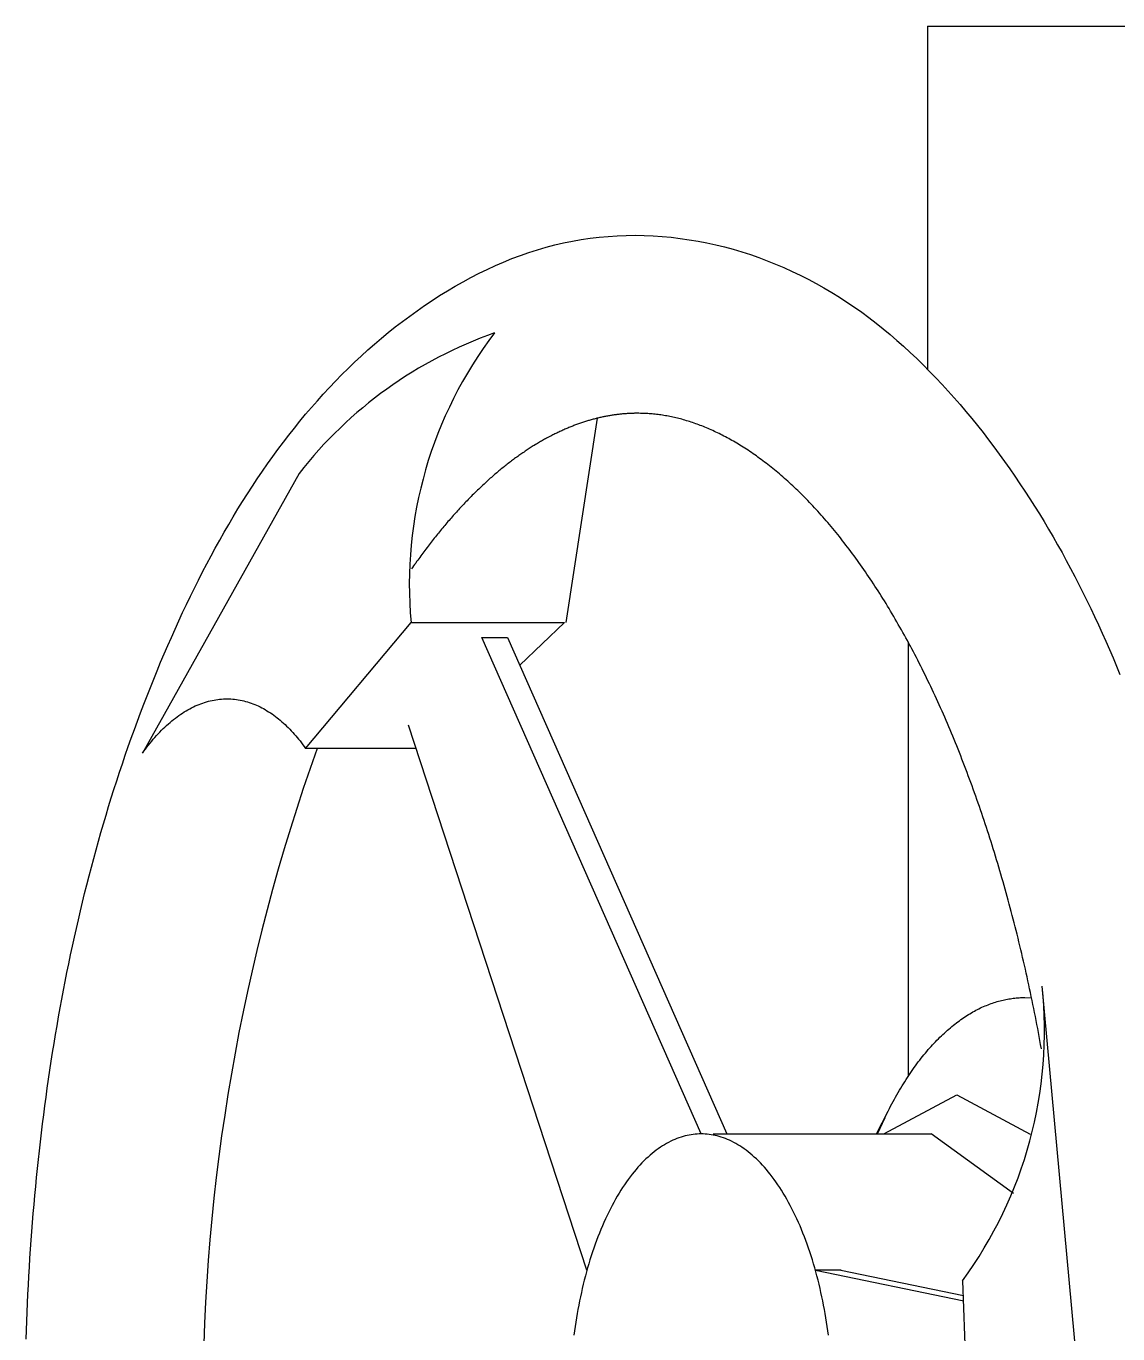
# Model space of a CAD drawing. Extents: x -11388 to 5235, y -758 to 9868.
# Drawn here: x -8386.8 to -8208.8, y 1571.3 to 1784.5 of the extents above; entities that cross this region are included whole.
import ezdxf

# ---------------------------------------------------------------- set-up
doc = ezdxf.new("R2010")
doc.units = 0
doc.header["$MEASUREMENT"] = 0
doc.layers.get('0').update_dxf_attribs({"linetype": 'CONTINUOUS'})
doc.layers.add('OUTLINE', color=2, linetype='CONTINUOUS')

msp = doc.modelspace()

# ---------------------------------------------------------------- linework, layer by layer
at = {"color": 7}
for points in [[(-8386.83, 1570.48, 0), (-8386.79, 1571.95, 0), (-8386.73, 1573.41, 0), (-8386.68, 1574.88, 0), (-8386.61, 1576.34, 0), (-8386.55, 1577.81, 0), (-8386.47, 1579.27, 0), (-8386.39, 1580.74, 0), (-8386.3, 1582.2, 0), (-8386.21, 1583.66, 0), (-8386.12, 1585.13, 0), (-8386.01, 1586.59, 0), (-8385.9, 1588.05, 0), (-8385.79, 1589.52, 0), (-8385.67, 1590.98, 0), (-8385.54, 1592.44, 0), (-8385.41, 1593.9, 0), (-8385.27, 1595.36, 0), (-8385.13, 1596.82, 0), (-8384.98, 1598.29, 0), (-8384.83, 1599.75, 0), (-8384.67, 1601.2, 0), (-8384.5, 1602.66, 0), (-8384.33, 1604.12, 0), (-8384.15, 1605.58, 0), (-8383.97, 1607.04, 0), (-8383.78, 1608.49, 0), (-8383.58, 1609.95, 0), (-8383.38, 1611.4, 0), (-8383.17, 1612.86, 0), (-8382.96, 1614.31, 0), (-8382.74, 1615.77, 0), (-8382.51, 1617.22, 0), (-8382.28, 1618.67, 0), (-8382.04, 1620.12, 0), (-8381.79, 1621.57, 0), (-8381.54, 1623.01, 0), (-8381.28, 1624.46, 0), (-8381.01, 1625.9, 0), (-8380.74, 1627.35, 0), (-8380.46, 1628.79, 0), (-8380.18, 1630.23, 0), (-8379.88, 1631.67, 0), (-8379.58, 1633.11, 0), (-8379.28, 1634.54, 0), (-8378.96, 1635.98, 0), (-8378.64, 1637.41, 0), (-8378.32, 1638.84, 0), (-8377.98, 1640.27, 0), (-8377.64, 1641.7, 0), (-8377.29, 1643.13, 0), (-8376.93, 1644.55, 0), (-8376.57, 1645.98, 0), (-8376.2, 1647.4, 0), (-8375.82, 1648.82, 0), (-8375.43, 1650.23, 0), (-8375.04, 1651.65, 0), (-8374.63, 1653.06, 0), (-8374.22, 1654.47, 0), (-8373.81, 1655.88, 0), (-8373.38, 1657.29, 0), (-8372.95, 1658.69, 0), (-8372.51, 1660.09, 0), (-8372.06, 1661.49, 0), (-8371.6, 1662.89, 0), (-8371.14, 1664.28, 0), (-8370.66, 1665.67, 0), (-8370.18, 1667.06, 0), (-8369.69, 1668.45, 0), (-8369.19, 1669.83, 0), (-8368.69, 1671.22, 0), (-8368.17, 1672.59, 0), (-8367.65, 1673.97, 0), (-8367.12, 1675.34, 0), (-8366.58, 1676.71, 0), (-8366.03, 1678.08, 0), (-8365.47, 1679.44, 0), (-8364.91, 1680.81, 0), (-8364.33, 1682.16, 0), (-8363.75, 1683.52, 0), (-8363.15, 1684.87, 0), (-8362.55, 1686.22, 0), (-8361.94, 1687.56, 0), (-8361.32, 1688.9, 0), (-8360.69, 1690.24, 0), (-8360.05, 1691.57, 0), (-8359.4, 1692.89, 0), (-8358.74, 1694.21, 0), (-8358.07, 1695.53, 0), (-8357.38, 1696.84, 0), (-8356.69, 1698.14, 0), (-8355.99, 1699.43, 0), (-8355.27, 1700.72, 0), (-8354.55, 1702, 0), (-8353.81, 1703.27, 0), (-8353.06, 1704.54, 0), (-8352.3, 1705.8, 0), (-8351.53, 1707.04, 0), (-8350.74, 1708.28, 0), (-8349.95, 1709.51, 0), (-8349.14, 1710.73, 0), (-8348.31, 1711.94, 0), (-8347.48, 1713.14, 0), (-8346.63, 1714.33, 0), (-8345.77, 1715.51, 0), (-8344.89, 1716.68, 0), (-8344, 1717.84, 0), (-8343.1, 1718.98, 0), (-8342.19, 1720.12, 0), (-8341.26, 1721.24, 0), (-8340.31, 1722.35, 0), (-8339.35, 1723.44, 0), (-8338.38, 1724.53, 0), (-8337.39, 1725.59, 0), (-8336.38, 1726.65, 0), (-8335.36, 1727.69, 0), (-8334.33, 1728.72, 0), (-8333.28, 1729.73, 0), (-8332.21, 1730.73, 0), (-8331.13, 1731.71, 0), (-8330.04, 1732.67, 0), (-8328.92, 1733.62, 0), (-8327.79, 1734.56, 0), (-8326.64, 1735.47, 0), (-8325.48, 1736.37, 0), (-8324.3, 1737.25, 0), (-8323.1, 1738.12, 0), (-8321.89, 1738.96, 0), (-8320.66, 1739.78, 0), (-8319.42, 1740.58, 0), (-8318.16, 1741.36, 0), (-8316.89, 1742.11, 0), (-8315.6, 1742.83, 0), (-8314.31, 1743.53, 0), (-8312.99, 1744.21, 0), (-8311.67, 1744.85, 0), (-8310.33, 1745.46, 0), (-8308.98, 1746.04, 0), (-8307.62, 1746.6, 0), (-8306.24, 1747.11, 0), (-8304.86, 1747.6, 0), (-8303.46, 1748.04, 0), (-8302.05, 1748.45, 0), (-8300.64, 1748.83, 0), (-8299.21, 1749.16, 0), (-8297.78, 1749.46, 0), (-8296.33, 1749.71, 0), (-8294.88, 1749.93, 0), (-8293.42, 1750.1, 0), (-8291.96, 1750.23, 0), (-8290.49, 1750.33, 0), (-8289.02, 1750.38, 0), (-8287.54, 1750.4, 0), (-8286.07, 1750.37, 0), (-8284.59, 1750.31, 0), (-8283.12, 1750.21, 0), (-8281.65, 1750.08, 0), (-8280.19, 1749.9, 0), (-8278.73, 1749.69, 0), (-8277.28, 1749.45, 0), (-8275.84, 1749.17, 0), (-8274.4, 1748.85, 0), (-8272.97, 1748.5, 0), (-8271.56, 1748.12, 0), (-8270.15, 1747.7, 0), (-8268.75, 1747.25, 0), (-8267.37, 1746.77, 0), (-8266, 1746.26, 0), (-8264.63, 1745.71, 0), (-8263.29, 1745.14, 0), (-8261.95, 1744.53, 0), (-8260.63, 1743.9, 0), (-8259.32, 1743.24, 0), (-8258.03, 1742.55, 0), (-8256.75, 1741.83, 0), (-8255.49, 1741.08, 0), (-8254.24, 1740.31, 0), (-8253.01, 1739.52, 0), (-8251.8, 1738.69, 0), (-8250.6, 1737.85, 0), (-8249.42, 1736.98, 0), (-8248.26, 1736.09, 0), (-8247.11, 1735.17, 0), (-8245.98, 1734.24, 0), (-8244.87, 1733.28, 0), (-8243.77, 1732.31, 0), (-8242.69, 1731.32, 0), (-8241.62, 1730.31, 0), (-8240.56, 1729.28, 0), (-8239.53, 1728.23, 0), (-8238.5, 1727.17, 0), (-8237.49, 1726.1, 0), (-8236.5, 1725.01, 0), (-8235.52, 1723.91, 0), (-8234.55, 1722.8, 0), (-8233.6, 1721.67, 0), (-8232.66, 1720.54, 0), (-8231.73, 1719.39, 0), (-8230.82, 1718.24, 0), (-8229.92, 1717.08, 0), (-8229.04, 1715.9, 0), (-8228.17, 1714.72, 0), (-8227.31, 1713.54, 0), (-8226.46, 1712.34, 0), (-8225.62, 1711.13, 0), (-8224.8, 1709.92, 0), (-8223.99, 1708.7, 0), (-8223.19, 1707.47, 0), (-8222.41, 1706.24, 0), (-8221.64, 1705, 0), (-8220.87, 1703.75, 0), (-8220.12, 1702.49, 0), (-8219.39, 1701.23, 0), (-8218.66, 1699.96, 0), (-8217.94, 1698.68, 0), (-8217.24, 1697.4, 0), (-8216.55, 1696.11, 0), (-8215.87, 1694.81, 0), (-8215.19, 1693.51, 0), (-8214.53, 1692.2, 0), (-8213.88, 1690.89, 0), (-8213.25, 1689.57, 0), (-8212.62, 1688.25, 0), (-8212, 1686.92, 0), (-8211.39, 1685.58, 0), (-8210.79, 1684.24, 0), (-8210.2, 1682.9, 0), (-8209.63, 1681.55, 0), (-8209.06, 1680.19, 0), (-8208.5, 1678.84, 0)], [(-8287.16, 1721.39, 0), (-8287.31, 1721.39, 0), (-8287.46, 1721.39, 0), (-8287.62, 1721.39, 0), (-8287.77, 1721.38, 0), (-8287.92, 1721.38, 0), (-8288.07, 1721.37, 0), (-8288.22, 1721.37, 0), (-8288.37, 1721.36, 0), (-8288.52, 1721.35, 0), (-8288.68, 1721.35, 0), (-8288.83, 1721.34, 0), (-8288.98, 1721.33, 0), (-8289.13, 1721.32, 0), (-8289.29, 1721.31, 0), (-8289.44, 1721.29, 0), (-8289.59, 1721.28, 0), (-8289.74, 1721.27, 0), (-8289.9, 1721.25, 0), (-8290.05, 1721.23, 0), (-8290.2, 1721.22, 0), (-8290.36, 1721.2, 0), (-8290.51, 1721.18, 0), (-8290.66, 1721.16, 0), (-8290.82, 1721.14, 0), (-8290.97, 1721.12, 0), (-8291.12, 1721.1, 0), (-8291.28, 1721.08, 0), (-8291.43, 1721.05, 0), (-8291.58, 1721.03, 0), (-8291.74, 1721, 0), (-8291.89, 1720.97, 0), (-8292.05, 1720.95, 0), (-8292.2, 1720.92, 0), (-8292.36, 1720.89, 0), (-8292.51, 1720.86, 0), (-8292.67, 1720.83, 0), (-8292.82, 1720.79, 0), (-8292.98, 1720.76, 0), (-8293.13, 1720.73, 0), (-8293.29, 1720.69, 0), (-8293.45, 1720.66, 0), (-8293.6, 1720.62, 0), (-8293.76, 1720.58, 0), (-8293.91, 1720.54, 0), (-8294.07, 1720.5, 0), (-8294.23, 1720.46, 0), (-8294.38, 1720.42, 0), (-8294.54, 1720.38, 0), (-8294.7, 1720.33, 0), (-8294.86, 1720.29, 0), (-8295.01, 1720.24, 0), (-8295.17, 1720.2, 0), (-8295.33, 1720.15, 0), (-8295.49, 1720.1, 0), (-8295.64, 1720.05, 0), (-8295.8, 1720, 0), (-8295.96, 1719.95, 0), (-8296.12, 1719.9, 0), (-8296.28, 1719.84, 0), (-8296.44, 1719.79, 0), (-8296.6, 1719.73, 0), (-8296.76, 1719.68, 0), (-8296.92, 1719.62, 0), (-8297.08, 1719.56, 0), (-8297.24, 1719.5, 0), (-8297.4, 1719.44, 0), (-8297.56, 1719.38, 0), (-8297.72, 1719.32, 0), (-8297.88, 1719.25, 0), (-8298.04, 1719.19, 0), (-8298.2, 1719.12, 0), (-8298.36, 1719.06, 0), (-8298.52, 1718.99, 0), (-8298.69, 1718.92, 0), (-8298.85, 1718.85, 0), (-8299.01, 1718.78, 0), (-8299.17, 1718.71, 0), (-8299.34, 1718.64, 0), (-8299.5, 1718.56, 0), (-8299.66, 1718.49, 0), (-8299.83, 1718.41, 0), (-8299.99, 1718.34, 0), (-8300.15, 1718.26, 0), (-8300.32, 1718.18, 0), (-8300.48, 1718.1, 0), (-8300.65, 1718.02, 0), (-8300.81, 1717.94, 0), (-8300.98, 1717.86, 0), (-8301.14, 1717.77, 0), (-8301.31, 1717.69, 0), (-8301.47, 1717.6, 0), (-8301.64, 1717.51, 0), (-8301.8, 1717.42, 0), (-8301.97, 1717.33, 0), (-8302.14, 1717.24, 0), (-8302.3, 1717.15, 0), (-8302.47, 1717.06, 0), (-8302.64, 1716.96, 0), (-8302.8, 1716.87, 0), (-8302.97, 1716.77, 0), (-8303.14, 1716.68, 0), (-8303.3, 1716.58, 0), (-8303.47, 1716.48, 0), (-8303.64, 1716.38, 0), (-8303.81, 1716.28, 0), (-8303.98, 1716.17, 0), (-8304.14, 1716.07, 0), (-8304.31, 1715.96, 0), (-8304.48, 1715.86, 0), (-8304.65, 1715.75, 0), (-8304.82, 1715.64, 0), (-8304.99, 1715.53, 0), (-8305.16, 1715.42, 0), (-8305.33, 1715.31, 0), (-8305.49, 1715.2, 0), (-8305.66, 1715.08, 0), (-8305.83, 1714.97, 0), (-8306, 1714.85, 0), (-8306.17, 1714.73, 0), (-8306.34, 1714.61, 0), (-8306.51, 1714.49, 0), (-8306.68, 1714.37, 0), (-8306.85, 1714.25, 0), (-8307.03, 1714.13, 0), (-8307.2, 1714, 0), (-8307.37, 1713.88, 0), (-8307.54, 1713.75, 0), (-8307.71, 1713.62, 0), (-8307.88, 1713.49, 0), (-8308.05, 1713.36, 0), (-8308.22, 1713.23, 0), (-8308.39, 1713.1, 0), (-8308.56, 1712.96, 0), (-8308.74, 1712.83, 0), (-8308.91, 1712.69, 0), (-8309.08, 1712.55, 0), (-8309.25, 1712.41, 0), (-8309.42, 1712.27, 0), (-8309.6, 1712.13, 0), (-8309.77, 1711.99, 0), (-8309.94, 1711.84, 0), (-8310.11, 1711.7, 0), (-8310.28, 1711.55, 0), (-8310.46, 1711.4, 0), (-8310.63, 1711.26, 0), (-8310.8, 1711.11, 0), (-8310.97, 1710.95, 0), (-8311.15, 1710.8, 0), (-8311.32, 1710.65, 0), (-8311.49, 1710.49, 0), (-8311.66, 1710.34, 0), (-8311.84, 1710.18, 0), (-8312.01, 1710.02, 0), (-8312.18, 1709.86, 0), (-8312.36, 1709.7, 0), (-8312.53, 1709.54, 0), (-8312.7, 1709.37, 0), (-8312.88, 1709.21, 0), (-8313.05, 1709.04, 0), (-8313.22, 1708.88, 0), (-8313.39, 1708.71, 0), (-8313.57, 1708.54, 0), (-8313.74, 1708.37, 0), (-8313.91, 1708.2, 0), (-8314.09, 1708.03, 0), (-8314.26, 1707.85, 0), (-8314.43, 1707.68, 0), (-8314.61, 1707.5, 0), (-8314.78, 1707.32, 0), (-8314.95, 1707.14, 0), (-8315.12, 1706.96, 0), (-8315.3, 1706.78, 0), (-8315.47, 1706.6, 0), (-8315.64, 1706.42, 0), (-8315.82, 1706.23, 0), (-8315.99, 1706.05, 0), (-8316.16, 1705.86, 0), (-8316.33, 1705.67, 0), (-8316.51, 1705.48, 0), (-8316.68, 1705.29, 0), (-8316.85, 1705.1, 0), (-8317.02, 1704.91, 0), (-8317.2, 1704.71, 0), (-8317.37, 1704.52, 0), (-8317.54, 1704.32, 0), (-8317.71, 1704.13, 0), (-8317.88, 1703.93, 0), (-8318.06, 1703.73, 0), (-8318.23, 1703.53, 0), (-8318.4, 1703.32, 0), (-8318.57, 1703.12, 0), (-8318.74, 1702.92, 0), (-8318.91, 1702.71, 0), (-8319.09, 1702.51, 0), (-8319.26, 1702.3, 0), (-8319.43, 1702.09, 0), (-8319.6, 1701.88, 0), (-8319.77, 1701.67, 0), (-8319.94, 1701.46, 0), (-8320.11, 1701.24, 0), (-8320.28, 1701.03, 0), (-8320.45, 1700.81, 0), (-8320.62, 1700.6, 0), (-8320.79, 1700.38, 0), (-8320.96, 1700.16, 0), (-8321.13, 1699.94, 0), (-8321.3, 1699.72, 0), (-8321.47, 1699.5, 0), (-8321.64, 1699.27, 0), (-8321.81, 1699.05, 0), (-8321.98, 1698.82, 0), (-8322.15, 1698.6, 0), (-8322.32, 1698.37, 0), (-8322.49, 1698.14, 0), (-8322.65, 1697.91, 0), (-8322.82, 1697.68, 0), (-8322.99, 1697.45, 0), (-8323.16, 1697.21, 0), (-8323.32, 1696.98, 0), (-8323.49, 1696.74, 0), (-8323.66, 1696.51, 0), (-8323.83, 1696.27, 0), (-8323.99, 1696.03, 0)], [(-8221.31, 1617.83, 0), (-8221.43, 1618.49, 0), (-8221.55, 1619.15, 0), (-8221.67, 1619.8, 0), (-8221.79, 1620.46, 0), (-8221.91, 1621.12, 0), (-8222.04, 1621.77, 0), (-8222.16, 1622.42, 0), (-8222.29, 1623.07, 0), (-8222.42, 1623.73, 0), (-8222.55, 1624.37, 0), (-8222.68, 1625.02, 0), (-8222.81, 1625.67, 0), (-8222.95, 1626.32, 0), (-8223.08, 1626.96, 0), (-8223.22, 1627.6, 0), (-8223.36, 1628.24, 0), (-8223.5, 1628.89, 0), (-8223.64, 1629.52, 0), (-8223.78, 1630.16, 0), (-8223.92, 1630.8, 0), (-8224.07, 1631.43, 0), (-8224.21, 1632.07, 0), (-8224.36, 1632.7, 0), (-8224.51, 1633.33, 0), (-8224.66, 1633.96, 0), (-8224.81, 1634.59, 0), (-8224.96, 1635.22, 0), (-8225.11, 1635.84, 0), (-8225.27, 1636.47, 0), (-8225.43, 1637.09, 0), (-8225.58, 1637.71, 0), (-8225.74, 1638.33, 0), (-8225.9, 1638.95, 0), (-8226.06, 1639.56, 0), (-8226.22, 1640.18, 0), (-8226.38, 1640.79, 0), (-8226.55, 1641.41, 0), (-8226.71, 1642.02, 0), (-8226.88, 1642.62, 0), (-8227.05, 1643.23, 0), (-8227.22, 1643.84, 0), (-8227.39, 1644.44, 0), (-8227.56, 1645.04, 0), (-8227.73, 1645.65, 0), (-8227.9, 1646.25, 0), (-8228.08, 1646.84, 0), (-8228.25, 1647.44, 0), (-8228.43, 1648.03, 0), (-8228.61, 1648.63, 0), (-8228.79, 1649.22, 0), (-8228.97, 1649.81, 0), (-8229.15, 1650.39, 0), (-8229.33, 1650.98, 0), (-8229.52, 1651.56, 0), (-8229.7, 1652.15, 0), (-8229.89, 1652.73, 0), (-8230.08, 1653.31, 0), (-8230.26, 1653.88, 0), (-8230.45, 1654.46, 0), (-8230.64, 1655.03, 0), (-8230.84, 1655.6, 0), (-8231.03, 1656.17, 0), (-8231.22, 1656.74, 0), (-8231.42, 1657.31, 0), (-8231.61, 1657.87, 0), (-8231.81, 1658.43, 0), (-8232.01, 1658.99, 0), (-8232.21, 1659.55, 0), (-8232.41, 1660.11, 0), (-8232.61, 1660.66, 0), (-8232.81, 1661.22, 0), (-8233.01, 1661.77, 0), (-8233.22, 1662.32, 0), (-8233.42, 1662.86, 0), (-8233.63, 1663.41, 0), (-8233.83, 1663.95, 0), (-8234.04, 1664.49, 0), (-8234.25, 1665.03, 0), (-8234.46, 1665.57, 0), (-8234.67, 1666.1, 0), (-8234.89, 1666.63, 0), (-8235.1, 1667.17, 0), (-8235.31, 1667.69, 0), (-8235.53, 1668.22, 0), (-8235.75, 1668.74, 0), (-8235.96, 1669.27, 0), (-8236.18, 1669.79, 0), (-8236.4, 1670.3, 0), (-8236.62, 1670.82, 0), (-8236.84, 1671.33, 0), (-8237.06, 1671.84, 0), (-8237.29, 1672.35, 0), (-8237.51, 1672.86, 0), (-8237.73, 1673.37, 0), (-8237.96, 1673.87, 0), (-8238.19, 1674.37, 0), (-8238.41, 1674.87, 0), (-8238.64, 1675.36, 0), (-8238.87, 1675.86, 0), (-8239.1, 1676.35, 0), (-8239.33, 1676.84, 0), (-8239.57, 1677.32, 0), (-8239.8, 1677.81, 0), (-8240.03, 1678.29, 0), (-8240.27, 1678.77, 0), (-8240.5, 1679.24, 0), (-8240.74, 1679.72, 0), (-8240.98, 1680.19, 0), (-8241.21, 1680.66, 0), (-8241.45, 1681.13, 0), (-8241.69, 1681.59, 0), (-8241.93, 1682.06, 0), (-8242.17, 1682.52, 0), (-8242.42, 1682.98, 0), (-8242.66, 1683.43, 0), (-8242.9, 1683.88, 0), (-8243.15, 1684.34, 0), (-8243.39, 1684.78, 0), (-8243.64, 1685.23, 0), (-8243.89, 1685.67, 0), (-8244.13, 1686.11, 0), (-8244.38, 1686.55, 0), (-8244.63, 1686.99, 0), (-8244.88, 1687.42, 0), (-8245.13, 1687.85, 0), (-8245.38, 1688.28, 0), (-8245.63, 1688.71, 0), (-8245.88, 1689.13, 0), (-8246.14, 1689.55, 0), (-8246.39, 1689.97, 0), (-8246.64, 1690.39, 0), (-8246.9, 1690.8, 0), (-8247.15, 1691.21, 0), (-8247.41, 1691.62, 0), (-8247.67, 1692.02, 0), (-8247.92, 1692.43, 0), (-8248.18, 1692.83, 0), (-8248.44, 1693.22, 0), (-8248.7, 1693.62, 0), (-8248.96, 1694.01, 0), (-8249.22, 1694.4, 0), (-8249.48, 1694.79, 0), (-8249.74, 1695.17, 0), (-8250, 1695.55, 0), (-8250.26, 1695.93, 0), (-8250.52, 1696.31, 0), (-8250.79, 1696.68, 0), (-8251.05, 1697.05, 0), (-8251.31, 1697.42, 0), (-8251.58, 1697.79, 0), (-8251.84, 1698.15, 0), (-8252.11, 1698.51, 0), (-8252.37, 1698.86, 0), (-8252.64, 1699.22, 0), (-8252.9, 1699.57, 0), (-8253.17, 1699.92, 0), (-8253.44, 1700.27, 0), (-8253.71, 1700.61, 0), (-8253.97, 1700.95, 0), (-8254.24, 1701.29, 0), (-8254.51, 1701.62, 0), (-8254.78, 1701.95, 0), (-8255.05, 1702.28, 0), (-8255.32, 1702.61, 0), (-8255.59, 1702.93, 0), (-8255.86, 1703.25, 0), (-8256.13, 1703.57, 0), (-8256.4, 1703.89, 0), (-8256.67, 1704.2, 0), (-8256.94, 1704.51, 0), (-8257.21, 1704.81, 0), (-8257.48, 1705.12, 0), (-8257.75, 1705.42, 0), (-8258.02, 1705.71, 0), (-8258.3, 1706.01, 0), (-8258.57, 1706.3, 0), (-8258.84, 1706.59, 0), (-8259.11, 1706.87, 0), (-8259.38, 1707.16, 0), (-8259.65, 1707.43, 0), (-8259.93, 1707.71, 0), (-8260.2, 1707.98, 0), (-8260.47, 1708.25, 0), (-8260.74, 1708.52, 0), (-8261.01, 1708.79, 0), (-8261.29, 1709.05, 0), (-8261.56, 1709.31, 0), (-8261.83, 1709.56, 0), (-8262.1, 1709.81, 0), (-8262.37, 1710.06, 0), (-8262.65, 1710.31, 0), (-8262.92, 1710.55, 0), (-8263.19, 1710.79, 0), (-8263.46, 1711.03, 0), (-8263.73, 1711.27, 0), (-8264, 1711.5, 0), (-8264.27, 1711.73, 0), (-8264.55, 1711.95, 0), (-8264.82, 1712.18, 0), (-8265.09, 1712.4, 0), (-8265.36, 1712.61, 0), (-8265.63, 1712.83, 0), (-8265.9, 1713.04, 0), (-8266.17, 1713.25, 0), (-8266.44, 1713.45, 0), (-8266.71, 1713.66, 0), (-8266.98, 1713.86, 0), (-8267.24, 1714.05, 0), (-8267.51, 1714.25, 0), (-8267.78, 1714.44, 0), (-8268.05, 1714.63, 0), (-8268.32, 1714.81, 0), (-8268.58, 1715, 0), (-8268.85, 1715.18, 0), (-8269.12, 1715.36, 0), (-8269.38, 1715.53, 0), (-8269.65, 1715.7, 0), (-8269.92, 1715.87, 0), (-8270.18, 1716.04, 0), (-8270.45, 1716.2, 0), (-8270.71, 1716.36, 0), (-8270.98, 1716.52, 0), (-8271.24, 1716.68, 0), (-8271.5, 1716.83, 0), (-8271.77, 1716.98, 0), (-8272.03, 1717.13, 0), (-8272.29, 1717.27, 0), (-8272.55, 1717.41, 0), (-8272.81, 1717.55, 0), (-8273.07, 1717.69, 0), (-8273.33, 1717.82, 0), (-8273.59, 1717.96, 0), (-8273.85, 1718.08, 0), (-8274.11, 1718.21, 0), (-8274.37, 1718.33, 0), (-8274.62, 1718.45, 0), (-8274.88, 1718.57, 0), (-8275.14, 1718.69, 0), (-8275.39, 1718.8, 0), (-8275.65, 1718.91, 0), (-8275.9, 1719.02, 0), (-8276.16, 1719.13, 0), (-8276.41, 1719.23, 0), (-8276.66, 1719.33, 0), (-8276.92, 1719.43, 0), (-8277.17, 1719.52, 0), (-8277.42, 1719.61, 0), (-8277.67, 1719.7, 0), (-8277.92, 1719.79, 0), (-8278.17, 1719.88, 0), (-8278.42, 1719.96, 0), (-8278.67, 1720.04, 0), (-8278.92, 1720.12, 0), (-8279.17, 1720.19, 0), (-8279.42, 1720.27, 0), (-8279.66, 1720.34, 0), (-8279.91, 1720.41, 0), (-8280.16, 1720.47, 0), (-8280.4, 1720.54, 0), (-8280.65, 1720.6, 0), (-8280.9, 1720.66, 0), (-8281.14, 1720.71, 0), (-8281.39, 1720.77, 0), (-8281.63, 1720.82, 0), (-8281.87, 1720.87, 0), (-8282.12, 1720.91, 0), (-8282.36, 1720.96, 0), (-8282.6, 1721, 0), (-8282.85, 1721.04, 0), (-8283.09, 1721.08, 0), (-8283.33, 1721.12, 0), (-8283.57, 1721.15, 0), (-8283.81, 1721.18, 0), (-8284.05, 1721.21, 0), (-8284.3, 1721.24, 0), (-8284.54, 1721.26, 0), (-8284.78, 1721.28, 0), (-8285.02, 1721.3, 0), (-8285.25, 1721.32, 0), (-8285.49, 1721.34, 0), (-8285.73, 1721.35, 0), (-8285.97, 1721.36, 0), (-8286.21, 1721.37, 0), (-8286.45, 1721.38, 0), (-8286.69, 1721.38, 0), (-8286.92, 1721.39, 0), (-8287.16, 1721.39, 0)], [(-8367.88, 1665.99, 0), (-8367.63, 1666.33, 0), (-8367.38, 1666.66, 0), (-8367.13, 1667, 0), (-8366.88, 1667.32, 0), (-8366.62, 1667.64, 0), (-8366.36, 1667.95, 0), (-8366.1, 1668.26, 0), (-8365.83, 1668.57, 0), (-8365.57, 1668.86, 0), (-8365.3, 1669.15, 0), (-8365.03, 1669.44, 0), (-8364.75, 1669.72, 0), (-8364.48, 1669.99, 0), (-8364.2, 1670.25, 0), (-8363.92, 1670.51, 0), (-8363.64, 1670.77, 0), (-8363.36, 1671.01, 0), (-8363.08, 1671.25, 0), (-8362.79, 1671.48, 0), (-8362.5, 1671.71, 0), (-8362.21, 1671.92, 0), (-8361.92, 1672.13, 0), (-8361.63, 1672.34, 0), (-8361.34, 1672.53, 0), (-8361.04, 1672.72, 0), (-8360.75, 1672.9, 0), (-8360.45, 1673.07, 0), (-8360.15, 1673.24, 0), (-8359.85, 1673.4, 0), (-8359.55, 1673.54, 0), (-8359.25, 1673.69, 0), (-8358.95, 1673.82, 0), (-8358.64, 1673.95, 0), (-8358.34, 1674.06, 0), (-8358.04, 1674.17, 0), (-8357.73, 1674.27, 0), (-8357.43, 1674.37, 0), (-8357.12, 1674.45, 0), (-8356.81, 1674.53, 0), (-8356.51, 1674.6, 0), (-8356.2, 1674.66, 0), (-8355.89, 1674.71, 0), (-8355.59, 1674.76, 0), (-8355.28, 1674.79, 0), (-8354.98, 1674.82, 0), (-8354.67, 1674.84, 0), (-8354.36, 1674.85, 0), (-8354.06, 1674.86, 0), (-8353.75, 1674.85, 0), (-8353.45, 1674.84, 0), (-8353.14, 1674.82, 0), (-8352.84, 1674.79, 0), (-8352.54, 1674.75, 0), (-8352.24, 1674.7, 0), (-8351.93, 1674.65, 0), (-8351.63, 1674.59, 0), (-8351.34, 1674.52, 0), (-8351.04, 1674.44, 0), (-8350.74, 1674.36, 0), (-8350.45, 1674.26, 0), (-8350.15, 1674.16, 0), (-8349.86, 1674.06, 0), (-8349.57, 1673.94, 0), (-8349.28, 1673.82, 0), (-8348.99, 1673.69, 0), (-8348.7, 1673.55, 0), (-8348.41, 1673.4, 0), (-8348.13, 1673.25, 0), (-8347.85, 1673.09, 0), (-8347.57, 1672.92, 0), (-8347.29, 1672.75, 0), (-8347.01, 1672.57, 0), (-8346.74, 1672.38, 0), (-8346.47, 1672.19, 0), (-8346.2, 1671.99, 0), (-8345.93, 1671.78, 0), (-8345.66, 1671.57, 0), (-8345.4, 1671.35, 0), (-8345.13, 1671.12, 0), (-8344.87, 1670.89, 0), (-8344.62, 1670.65, 0), (-8344.36, 1670.41, 0), (-8344.11, 1670.16, 0), (-8343.86, 1669.91, 0), (-8343.61, 1669.65, 0), (-8343.37, 1669.38, 0), (-8343.12, 1669.11, 0), (-8342.88, 1668.83, 0), (-8342.65, 1668.55, 0), (-8342.41, 1668.27, 0), (-8342.18, 1667.98, 0), (-8341.95, 1667.68, 0), (-8341.72, 1667.38, 0), (-8341.5, 1667.08, 0), (-8341.28, 1666.77, 0)], [(-8246.29, 1607.67, 0), (-8246.09, 1608.06, 0), (-8245.89, 1608.44, 0), (-8245.69, 1608.83, 0), (-8245.48, 1609.2, 0), (-8245.28, 1609.58, 0), (-8245.07, 1609.95, 0), (-8244.87, 1610.32, 0), (-8244.66, 1610.68, 0), (-8244.45, 1611.04, 0), (-8244.23, 1611.4, 0), (-8244.02, 1611.75, 0), (-8243.81, 1612.1, 0), (-8243.59, 1612.44, 0), (-8243.37, 1612.78, 0), (-8243.15, 1613.12, 0), (-8242.94, 1613.45, 0), (-8242.71, 1613.78, 0), (-8242.49, 1614.1, 0), (-8242.27, 1614.42, 0), (-8242.04, 1614.74, 0), (-8241.82, 1615.05, 0), (-8241.59, 1615.36, 0), (-8241.37, 1615.66, 0), (-8241.14, 1615.96, 0), (-8240.91, 1616.26, 0), (-8240.68, 1616.55, 0), (-8240.45, 1616.83, 0), (-8240.21, 1617.12, 0), (-8239.98, 1617.39, 0), (-8239.75, 1617.67, 0), (-8239.51, 1617.94, 0), (-8239.28, 1618.2, 0), (-8239.04, 1618.46, 0), (-8238.8, 1618.72, 0), (-8238.56, 1618.97, 0), (-8238.33, 1619.22, 0), (-8238.09, 1619.46, 0), (-8237.85, 1619.7, 0), (-8237.61, 1619.93, 0), (-8237.37, 1620.16, 0), (-8237.12, 1620.38, 0), (-8236.88, 1620.6, 0), (-8236.64, 1620.82, 0), (-8236.4, 1621.03, 0), (-8236.15, 1621.24, 0), (-8235.91, 1621.44, 0), (-8235.66, 1621.64, 0), (-8235.42, 1621.84, 0), (-8235.17, 1622.02, 0), (-8234.93, 1622.21, 0), (-8234.68, 1622.39, 0), (-8234.44, 1622.57, 0), (-8234.19, 1622.74, 0), (-8233.95, 1622.91, 0), (-8233.7, 1623.07, 0), (-8233.45, 1623.23, 0), (-8233.21, 1623.38, 0), (-8232.96, 1623.53, 0), (-8232.71, 1623.68, 0), (-8232.47, 1623.82, 0), (-8232.22, 1623.95, 0), (-8231.97, 1624.09, 0), (-8231.73, 1624.22, 0), (-8231.48, 1624.34, 0), (-8231.23, 1624.46, 0), (-8230.99, 1624.57, 0), (-8230.74, 1624.69, 0), (-8230.49, 1624.79, 0), (-8230.25, 1624.89, 0), (-8230, 1624.99, 0), (-8229.76, 1625.09, 0), (-8229.51, 1625.18, 0), (-8229.27, 1625.26, 0), (-8229.02, 1625.35, 0), (-8228.78, 1625.42, 0), (-8228.53, 1625.5, 0), (-8228.29, 1625.57, 0), (-8228.05, 1625.63, 0), (-8227.8, 1625.69, 0), (-8227.56, 1625.75, 0), (-8227.32, 1625.81, 0), (-8227.08, 1625.86, 0), (-8226.83, 1625.9, 0), (-8226.59, 1625.94, 0), (-8226.35, 1625.98, 0), (-8226.11, 1626.02, 0), (-8225.88, 1626.05, 0), (-8225.64, 1626.08, 0), (-8225.4, 1626.1, 0), (-8225.16, 1626.12, 0), (-8224.92, 1626.13, 0), (-8224.69, 1626.15, 0), (-8224.45, 1626.16, 0), (-8224.22, 1626.16, 0), (-8223.98, 1626.16, 0)], [(-8276.77, 1603.94, 0), (-8277.1, 1603.93, 0), (-8277.42, 1603.92, 0), (-8277.74, 1603.89, 0), (-8278.07, 1603.86, 0), (-8278.4, 1603.81, 0), (-8278.73, 1603.75, 0), (-8279.06, 1603.69, 0), (-8279.39, 1603.61, 0), (-8279.73, 1603.52, 0), (-8280.06, 1603.42, 0), (-8280.39, 1603.3, 0), (-8280.73, 1603.18, 0), (-8281.07, 1603.04, 0), (-8281.41, 1602.9, 0), (-8281.74, 1602.74, 0), (-8282.08, 1602.56, 0), (-8282.42, 1602.38, 0), (-8282.76, 1602.18, 0), (-8283.09, 1601.98, 0), (-8283.43, 1601.76, 0), (-8283.77, 1601.52, 0), (-8284.11, 1601.28, 0), (-8284.44, 1601.02, 0), (-8284.78, 1600.75, 0), (-8285.11, 1600.47, 0), (-8285.44, 1600.17, 0), (-8285.77, 1599.86, 0), (-8286.1, 1599.54, 0), (-8286.43, 1599.21, 0), (-8286.76, 1598.86, 0), (-8287.08, 1598.51, 0), (-8287.4, 1598.14, 0), (-8287.72, 1597.75, 0), (-8288.04, 1597.36, 0), (-8288.35, 1596.95, 0), (-8288.66, 1596.53, 0), (-8288.97, 1596.1, 0), (-8289.28, 1595.66, 0), (-8289.58, 1595.21, 0), (-8289.87, 1594.74, 0), (-8290.17, 1594.27, 0), (-8290.46, 1593.78, 0), (-8290.75, 1593.29, 0), (-8291.03, 1592.78, 0), (-8291.31, 1592.26, 0), (-8291.58, 1591.73, 0), (-8291.85, 1591.19, 0), (-8292.12, 1590.64, 0), (-8292.38, 1590.09, 0), (-8292.63, 1589.52, 0), (-8292.88, 1588.94, 0), (-8293.13, 1588.36, 0), (-8293.37, 1587.77, 0), (-8293.61, 1587.17, 0), (-8293.84, 1586.56, 0), (-8294.06, 1585.94, 0), (-8294.28, 1585.32, 0), (-8294.49, 1584.69, 0), (-8294.7, 1584.05, 0), (-8294.91, 1583.41, 0), (-8295.1, 1582.76, 0), (-8295.29, 1582.11, 0), (-8295.48, 1581.45, 0), (-8295.66, 1580.78, 0), (-8295.83, 1580.11, 0), (-8296, 1579.44, 0), (-8296.16, 1578.76, 0), (-8296.31, 1578.08, 0), (-8296.46, 1577.4, 0), (-8296.61, 1576.71, 0), (-8296.74, 1576.02, 0), (-8296.87, 1575.33, 0), (-8297, 1574.64, 0), (-8297.12, 1573.94, 0), (-8297.23, 1573.25, 0), (-8297.34, 1572.55, 0), (-8297.44, 1571.85, 0), (-8297.53, 1571.15, 0)], [(-8256.02, 1571.15, 0), (-8256.11, 1571.85, 0), (-8256.21, 1572.55, 0), (-8256.32, 1573.25, 0), (-8256.43, 1573.94, 0), (-8256.55, 1574.64, 0), (-8256.68, 1575.33, 0), (-8256.81, 1576.02, 0), (-8256.94, 1576.71, 0), (-8257.09, 1577.4, 0), (-8257.24, 1578.08, 0), (-8257.39, 1578.76, 0), (-8257.55, 1579.44, 0), (-8257.72, 1580.11, 0), (-8257.89, 1580.78, 0), (-8258.07, 1581.45, 0), (-8258.26, 1582.11, 0), (-8258.45, 1582.76, 0), (-8258.64, 1583.41, 0), (-8258.85, 1584.05, 0), (-8259.05, 1584.69, 0), (-8259.27, 1585.32, 0), (-8259.49, 1585.94, 0), (-8259.71, 1586.56, 0), (-8259.94, 1587.17, 0), (-8260.18, 1587.77, 0), (-8260.42, 1588.36, 0), (-8260.66, 1588.94, 0), (-8260.92, 1589.52, 0), (-8261.17, 1590.09, 0), (-8261.43, 1590.64, 0), (-8261.7, 1591.19, 0), (-8261.97, 1591.73, 0), (-8262.24, 1592.26, 0), (-8262.52, 1592.78, 0), (-8262.8, 1593.29, 0), (-8263.09, 1593.78, 0), (-8263.38, 1594.27, 0), (-8263.68, 1594.74, 0), (-8263.97, 1595.21, 0), (-8264.27, 1595.66, 0), (-8264.58, 1596.1, 0), (-8264.89, 1596.53, 0), (-8265.2, 1596.95, 0), (-8265.51, 1597.36, 0), (-8265.83, 1597.75, 0), (-8266.15, 1598.14, 0), (-8266.47, 1598.51, 0), (-8266.79, 1598.86, 0), (-8267.12, 1599.21, 0), (-8267.45, 1599.54, 0), (-8267.78, 1599.86, 0), (-8268.11, 1600.17, 0), (-8268.44, 1600.47, 0), (-8268.77, 1600.75, 0), (-8269.11, 1601.02, 0), (-8269.44, 1601.28, 0), (-8269.78, 1601.52, 0), (-8270.12, 1601.76, 0), (-8270.45, 1601.98, 0), (-8270.79, 1602.18, 0), (-8271.13, 1602.38, 0), (-8271.47, 1602.56, 0), (-8271.81, 1602.74, 0), (-8272.14, 1602.9, 0), (-8272.48, 1603.04, 0), (-8272.82, 1603.18, 0), (-8273.15, 1603.3, 0), (-8273.49, 1603.42, 0), (-8273.82, 1603.52, 0), (-8274.16, 1603.61, 0), (-8274.49, 1603.69, 0), (-8274.82, 1603.75, 0), (-8275.15, 1603.81, 0), (-8275.48, 1603.86, 0), (-8275.81, 1603.89, 0), (-8276.13, 1603.92, 0), (-8276.45, 1603.93, 0), (-8276.77, 1603.94, 0)]]:
    msp.add_polyline3d(points, dxfattribs=at)
at = {"layer": 'OUTLINE', "color": 7}
for p, q in [((-8239.85, 1784.49), (-8239.85, 1728.56)), ((-8298.8, 1687.29), (-8293.68, 1720.6)), ((-8342.34, 1711.6), (-8367.88, 1665.99)), ((-8341.28, 1666.77), (-8324.08, 1687.3)), ((-8324.08, 1687.3), (-8299.07, 1687.3)), ((-8299.07, 1687.3), (-8306.34, 1680.34)), ((-8276.77, 1603.94), (-8312.53, 1684.87)), ((-8312.53, 1684.87), (-8308.34, 1684.87)), ((-8308.36, 1684.86), (-8272.61, 1603.94)), ((-8308.34, 1684.86), (-8272.58, 1603.94)), ((-8243.03, 1684.12), (-8243.03, 1613.31)), ((-8295.4, 1581.71), (-8324.51, 1670.58)), ((-8323.26, 1666.77), (-8341.28, 1666.77)), ((-8214.84, 1559.49), (-8221.18, 1628.01)), ((-8223.98, 1626.16), (-8222.91, 1626.13)), ((-8247, 1603.94), (-8235.1, 1610.29)), ((-8235.1, 1610.29), (-8223.14, 1603.88)), ((-8248.18, 1603.94), (-8246.29, 1607.67)), ((-8248.03, 1603.94), (-8246.8, 1606.63)), ((-8274.84, 1603.94), (-8239.27, 1603.94)), ((-8225.84, 1594.22), (-8239.27, 1603.94)), ((-8253.95, 1581.71), (-8258.15, 1581.71)), ((-8258.15, 1581.71), (-8233.94, 1576.75)), ((-8253.98, 1581.71), (-8233.99, 1577.62)), ((-8234.16, 1580.01), (-8233.4, 1559.49))]:
    msp.add_line(p, q, dxfattribs=at)
at = {"layer": 'OUTLINE', "color": 7, "linetype": 'Continuous'}
msp.add_line((-8239.85, 1784.49), (-8008.42, 1784.49), dxfattribs=at)
at = {"layer": 'OUTLINE', "color": 7}
for centre, radius, start, end in [((-8287.41, 1668.79), 69.63, 109.3194, 142.0693), ((-8256.82, 1693.45), 67.54, 142.5654, 185.2213), ((-8040.09, 1559.49), 317.94, 160.2799, 199.7217), ((-8289.75, 1620.79), 68.95, 323.7386, 6.0081)]:
    msp.add_arc(centre, radius, start, end, dxfattribs=at)

doc.saveas('drawing.dxf')
